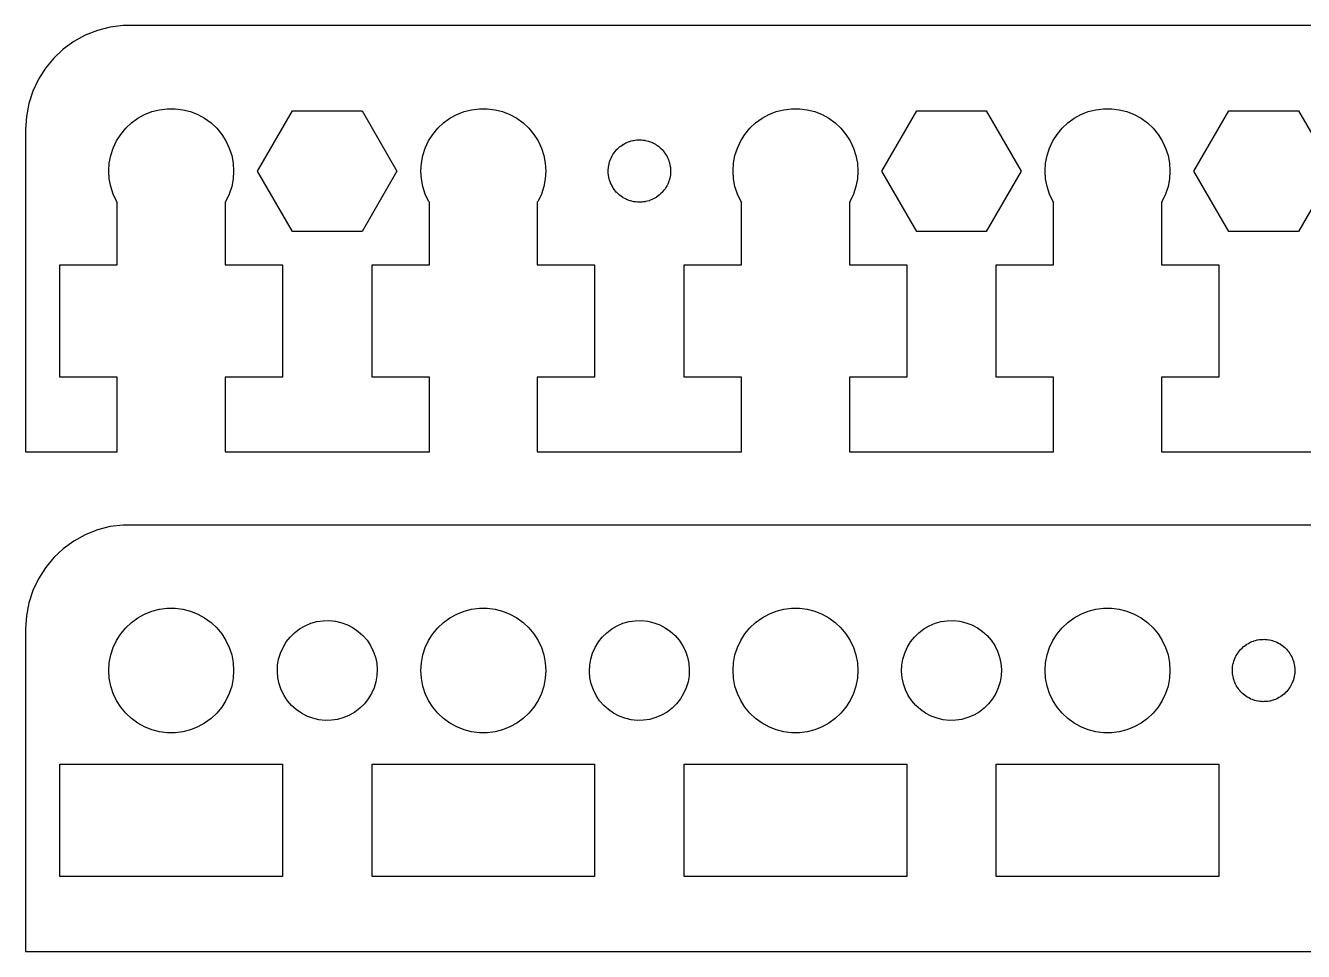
# Model space of a CAD drawing. Header units: metres. Extents: x -67 to 67, y 0 to 92.
# Drawn here: x -67 to -5.6, y 0 to 44.5 of the extents above; entities that cross this region are included whole.
import ezdxf

# ---------------------------------------------------------------- set-up
doc = ezdxf.new("R2010")
doc.units = ezdxf.units.M

msp = doc.modelspace()

# ---------------------------------------------------------------- linework, layer by layer
for p, q in [((-63.5451, 44.2553), (-64.1289, 44.0241)), ((-62.9369, 44.4114), (-63.5451, 44.2553)), ((-62.3139, 44.4901), (-62.9369, 44.4114)), ((62.3139, 44.4901), (-62.3139, 44.4901)), ((-64.6791, 43.7216), (-65.1871, 43.3526)), ((-64.1289, 44.0241), (-64.6791, 43.7216)), ((-65.1871, 43.3526), (-65.6448, 42.9227)), ((-66.0451, 42.4389), (-66.3815, 41.9088)), ((-65.6448, 42.9227), (-66.0451, 42.4389)), ((-66.3815, 41.9088), (-66.6489, 41.3406)), ((-66.6489, 41.3406), (-66.8429, 40.7434)), ((-66.8429, 40.7434), (-66.9606, 40.1267)), ((-66.9606, 40.1267), (-67, 39.5)), ((-61.9123, 39.8115), (-61.6075, 40.033)), ((-61.6075, 40.033), (-61.2773, 40.2145)), ((-61.2773, 40.2145), (-60.927, 40.3532)), ((-60.927, 40.3532), (-60.5621, 40.4469)), ((-60.5621, 40.4469), (-60.1884, 40.4941)), ((-60.1884, 40.4941), (-59.8116, 40.4941)), ((-59.8116, 40.4941), (-59.4379, 40.4469)), ((-59.4379, 40.4469), (-59.0729, 40.3532)), ((-59.0729, 40.3532), (-58.7227, 40.2145)), ((-58.7227, 40.2145), (-58.3925, 40.033)), ((-58.3925, 40.033), (-58.0877, 39.8115)), ((-55.8466, 37.5), (-54.1733, 40.3982)), ((-54.1733, 40.3982), (-50.8267, 40.3982)), ((-50.8267, 40.3982), (-49.1534, 37.5)), ((-46.9123, 39.8115), (-46.6075, 40.033)), ((-46.6075, 40.033), (-46.2773, 40.2145)), ((-46.2773, 40.2145), (-45.927, 40.3532)), ((-45.927, 40.3532), (-45.5621, 40.4469)), ((-45.5621, 40.4469), (-45.1884, 40.4941)), ((-45.1884, 40.4941), (-44.8116, 40.4941)), ((-44.8116, 40.4941), (-44.4379, 40.4469)), ((-44.4379, 40.4469), (-44.0729, 40.3532)), ((-44.0729, 40.3532), (-43.7227, 40.2145)), ((-43.7227, 40.2145), (-43.3925, 40.033)), ((-43.3925, 40.033), (-43.0877, 39.8115)), ((-31.9123, 39.8115), (-31.6075, 40.033)), ((-31.6075, 40.033), (-31.2773, 40.2145)), ((-31.2773, 40.2145), (-30.927, 40.3532)), ((-30.927, 40.3532), (-30.5621, 40.4469)), ((-30.5621, 40.4469), (-30.1884, 40.4941)), ((-30.1884, 40.4941), (-29.8116, 40.4941)), ((-29.8116, 40.4941), (-29.4379, 40.4469)), ((-29.4379, 40.4469), (-29.0729, 40.3532)), ((-29.0729, 40.3532), (-28.7227, 40.2145)), ((-28.7227, 40.2145), (-28.3925, 40.033)), ((-28.3925, 40.033), (-28.0877, 39.8115)), ((-25.8466, 37.5), (-24.1733, 40.3982)), ((-24.1733, 40.3982), (-20.8267, 40.3982)), ((-20.8267, 40.3982), (-19.1534, 37.5)), ((-16.9123, 39.8115), (-16.6075, 40.033)), ((-16.6075, 40.033), (-16.2773, 40.2145)), ((-16.2773, 40.2145), (-15.927, 40.3532)), ((-15.927, 40.3532), (-15.5621, 40.4469)), ((-15.5621, 40.4469), (-15.1884, 40.4941)), ((-15.1884, 40.4941), (-14.8116, 40.4941)), ((-14.8116, 40.4941), (-14.4379, 40.4469)), ((-14.4379, 40.4469), (-14.0729, 40.3532)), ((-14.0729, 40.3532), (-13.7227, 40.2145)), ((-13.7227, 40.2145), (-13.3925, 40.033)), ((-13.3925, 40.033), (-13.0877, 39.8115)), ((-10.8466, 37.5), (-9.17329, 40.3982)), ((-9.17329, 40.3982), (-5.82671, 40.3982)), ((-5.82671, 40.3982), (-4.15341, 37.5)), ((-67, 39.5), (-67, 24)), ((-62.427, 39.2634), (-62.1869, 39.5536)), ((-62.1869, 39.5536), (-61.9123, 39.8115)), ((-58.0877, 39.8115), (-57.8131, 39.5536)), ((-57.8131, 39.5536), (-57.5729, 39.2634)), ((-47.427, 39.2634), (-47.1869, 39.5536)), ((-47.1869, 39.5536), (-46.9123, 39.8115)), ((-43.0877, 39.8115), (-42.8131, 39.5536)), ((-42.8131, 39.5536), (-42.5729, 39.2634)), ((-32.427, 39.2634), (-32.1869, 39.5536)), ((-32.1869, 39.5536), (-31.9123, 39.8115)), ((-28.0877, 39.8115), (-27.8131, 39.5536)), ((-27.8131, 39.5536), (-27.5729, 39.2634)), ((-17.427, 39.2634), (-17.1869, 39.5536)), ((-17.1869, 39.5536), (-16.9123, 39.8115)), ((-13.0877, 39.8115), (-12.8131, 39.5536)), ((-12.8131, 39.5536), (-12.5729, 39.2634)), ((-62.7893, 38.6044), (-62.6289, 38.9453)), ((-62.6289, 38.9453), (-62.427, 39.2634)), ((-57.5729, 39.2634), (-57.3711, 38.9453)), ((-57.3711, 38.9453), (-57.2107, 38.6044)), ((-47.7893, 38.6044), (-47.6289, 38.9453)), ((-47.6289, 38.9453), (-47.427, 39.2634)), ((-42.5729, 39.2634), (-42.3711, 38.9453)), ((-42.3711, 38.9453), (-42.2107, 38.6044)), ((-38.4561, 38.6558), (-38.3926, 38.7019)), ((-38.3926, 38.7019), (-38.3301, 38.7494)), ((-38.3301, 38.7494), (-38.3165, 38.7572)), ((-38.3165, 38.7572), (-38.3037, 38.7665)), ((-38.3037, 38.7665), (-38.2349, 38.8043)), ((-38.2349, 38.8043), (-38.1669, 38.8436)), ((-38.1669, 38.8436), (-38.1525, 38.8497)), ((-38.1525, 38.8497), (-38.1387, 38.8572)), ((-38.1387, 38.8572), (-38.0657, 38.8861)), ((-38.0657, 38.8861), (-37.9933, 38.9165)), ((-37.9933, 38.9165), (-37.9781, 38.9208)), ((-37.9781, 38.9208), (-37.9635, 38.9266)), ((-37.9635, 38.9266), (-37.8875, 38.9461)), ((-37.8875, 38.9461), (-37.8119, 38.9672)), ((-37.8119, 38.9672), (-37.7963, 38.9695)), ((-37.7963, 38.9695), (-37.7811, 38.9734)), ((-37.7811, 38.9734), (-37.7032, 38.9833)), ((-37.7032, 38.9833), (-37.6255, 38.9947)), ((-37.6255, 38.9947), (-37.6098, 38.9951)), ((-37.6098, 38.9951), (-37.5942, 38.997)), ((-37.5942, 38.997), (-37.5157, 38.997)), ((-37.5157, 38.997), (-37.4372, 38.9987)), ((-37.4372, 38.9987), (-37.4215, 38.997)), ((-37.4215, 38.997), (-37.4058, 38.997)), ((-37.4058, 38.997), (-37.3279, 38.9872)), ((-37.3279, 38.9872), (-37.2498, 38.979)), ((-37.2498, 38.979), (-37.2345, 38.9754)), ((-37.2345, 38.9754), (-37.2189, 38.9734)), ((-37.2189, 38.9734), (-37.1429, 38.9539)), ((-37.1429, 38.9539), (-37.0665, 38.936)), ((-37.0665, 38.936), (-37.0517, 38.9305)), ((-37.0517, 38.9305), (-37.0365, 38.9266)), ((-37.0365, 38.9266), (-36.9635, 38.8977)), ((-36.9635, 38.8977), (-36.8899, 38.8703)), ((-36.8899, 38.8703), (-36.8759, 38.863)), ((-36.8759, 38.863), (-36.8613, 38.8572)), ((-36.8613, 38.8572), (-36.7925, 38.8194)), ((-36.7925, 38.8194), (-36.7229, 38.783)), ((-36.7229, 38.783), (-36.71, 38.7741)), ((-36.71, 38.7741), (-36.6963, 38.7665)), ((-36.6963, 38.7665), (-36.6328, 38.7204)), ((-36.6328, 38.7204), (-36.5683, 38.6755)), ((-32.7893, 38.6044), (-32.6289, 38.9453)), ((-32.6289, 38.9453), (-32.427, 39.2634)), ((-27.5729, 39.2634), (-27.3711, 38.9453)), ((-27.3711, 38.9453), (-27.2107, 38.6044)), ((-17.7893, 38.6044), (-17.6289, 38.9453)), ((-17.6289, 38.9453), (-17.427, 39.2634)), ((-12.5729, 39.2634), (-12.3711, 38.9453)), ((-12.3711, 38.9453), (-12.2107, 38.6044)), ((-62.9763, 37.876), (-62.9057, 38.2461)), ((-62.9057, 38.2461), (-62.7893, 38.6044)), ((-57.2107, 38.6044), (-57.0942, 38.2461)), ((-57.0942, 38.2461), (-57.0237, 37.876)), ((-47.9763, 37.876), (-47.9057, 38.2461)), ((-47.9057, 38.2461), (-47.7893, 38.6044)), ((-42.2107, 38.6044), (-42.0942, 38.2461)), ((-42.0942, 38.2461), (-42.0237, 37.876)), ((-38.8947, 38.0522), (-38.8612, 38.1232)), ((-38.8612, 38.1232), (-38.8293, 38.1949)), ((-38.8293, 38.1949), (-38.8212, 38.2084)), ((-38.8212, 38.2084), (-38.8145, 38.2226)), ((-38.8145, 38.2226), (-38.7724, 38.2889)), ((-38.7724, 38.2889), (-38.7317, 38.3561)), ((-38.7317, 38.3561), (-38.722, 38.3684)), ((-38.722, 38.3684), (-38.7135, 38.3817)), ((-38.7135, 38.3817), (-38.6635, 38.4422)), ((-38.6635, 38.4422), (-38.6147, 38.5037)), ((-38.6147, 38.5037), (-38.6035, 38.5147)), ((-38.6035, 38.5147), (-38.5934, 38.5268)), ((-38.5934, 38.5268), (-38.5362, 38.5806)), ((-38.5362, 38.5806), (-38.4801, 38.6355)), ((-38.4801, 38.6355), (-38.4676, 38.645)), ((-38.4676, 38.645), (-38.4561, 38.6558)), ((-36.5683, 38.6755), (-36.5566, 38.665)), ((-36.5566, 38.665), (-36.5439, 38.6558)), ((-36.5439, 38.6558), (-36.4866, 38.602)), ((-36.4866, 38.602), (-36.4283, 38.5495)), ((-36.4283, 38.5495), (-36.418, 38.5376)), ((-36.418, 38.5376), (-36.4065, 38.5268)), ((-36.4065, 38.5268), (-36.3565, 38.4663)), ((-36.3565, 38.4663), (-36.3052, 38.4069)), ((-36.3052, 38.4069), (-36.2965, 38.3938)), ((-36.2965, 38.3938), (-36.2865, 38.3817)), ((-36.2865, 38.3817), (-36.2444, 38.3154)), ((-36.2444, 38.3154), (-36.201, 38.25)), ((-36.201, 38.25), (-36.194, 38.2359)), ((-36.194, 38.2359), (-36.1855, 38.2226)), ((-36.1855, 38.2226), (-36.1521, 38.1516)), ((-36.1521, 38.1516), (-36.1172, 38.0813)), ((-36.1172, 38.0813), (-36.112, 38.0664)), ((-32.9763, 37.876), (-32.9057, 38.2461)), ((-32.9057, 38.2461), (-32.7893, 38.6044)), ((-27.2107, 38.6044), (-27.0942, 38.2461)), ((-27.0942, 38.2461), (-27.0237, 37.876)), ((-17.9763, 37.876), (-17.9057, 38.2461)), ((-17.9057, 38.2461), (-17.7893, 38.6044)), ((-12.2107, 38.6044), (-12.0942, 38.2461)), ((-12.0942, 38.2461), (-12.0237, 37.876)), ((-63, 37.5), (-62.9763, 37.876)), ((-62.9763, 37.124), (-63, 37.5)), ((-57.0237, 37.876), (-57, 37.5)), ((-57, 37.5), (-57.0237, 37.124)), ((-54.1733, 34.6018), (-55.8466, 37.5)), ((-49.1534, 37.5), (-50.8267, 34.6018)), ((-48, 37.5), (-47.9763, 37.876)), ((-47.9763, 37.124), (-48, 37.5)), ((-42.0237, 37.876), (-42, 37.5)), ((-42, 37.5), (-42.0237, 37.124)), ((-39, 37.5), (-38.9951, 37.5784)), ((-38.999, 37.4843), (-39, 37.5)), ((-38.9997, 37.4686), (-38.999, 37.4843)), ((-38.9931, 37.3904), (-38.9997, 37.4686)), ((-38.9951, 37.5784), (-38.9918, 37.6568)), ((-38.9918, 37.6568), (-38.9892, 37.6723)), ((-38.9892, 37.6723), (-38.9882, 37.688)), ((-38.9882, 37.688), (-38.9734, 37.7651)), ((-38.9734, 37.7651), (-38.9604, 37.8425)), ((-38.9604, 37.8425), (-38.9558, 37.8576)), ((-38.9558, 37.8576), (-38.9529, 37.873)), ((-38.9529, 37.873), (-38.9286, 37.9477)), ((-38.9286, 37.9477), (-38.9059, 38.0229)), ((-38.9059, 38.0229), (-38.8995, 38.0372)), ((-38.8995, 38.0372), (-38.8947, 38.0522)), ((-36.112, 38.0664), (-36.1053, 38.0522)), ((-36.1053, 38.0522), (-36.0811, 37.9775)), ((-36.0811, 37.9775), (-36.0553, 37.9034)), ((-36.0553, 37.9034), (-36.052, 37.888)), ((-36.052, 37.888), (-36.0471, 37.873)), ((-36.0471, 37.873), (-36.0324, 37.7959)), ((-36.0324, 37.7959), (-36.0161, 37.7191)), ((-36.0161, 37.7191), (-36.0148, 37.7034)), ((-36.0148, 37.7034), (-36.0118, 37.688)), ((-36.0118, 37.688), (-36.0069, 37.6096)), ((-36.0069, 37.6096), (-36.0003, 37.5314)), ((-36, 37.5), (-36.0049, 37.4217)), ((-36.0003, 37.5314), (-36.001, 37.5157)), ((-36.001, 37.5157), (-36, 37.5)), ((-33, 37.5), (-32.9763, 37.876)), ((-32.9763, 37.124), (-33, 37.5)), ((-27.0237, 37.876), (-27, 37.5)), ((-27, 37.5), (-27.0237, 37.124)), ((-24.1733, 34.6018), (-25.8466, 37.5)), ((-19.1534, 37.5), (-20.8267, 34.6018)), ((-18, 37.5), (-17.9763, 37.876)), ((-17.9763, 37.124), (-18, 37.5)), ((-12.0237, 37.876), (-12, 37.5)), ((-12, 37.5), (-12.0237, 37.124)), ((-9.17329, 34.6018), (-10.8466, 37.5)), ((-4.15341, 37.5), (-5.82671, 34.6018)), ((-62.9057, 36.7539), (-62.9763, 37.124)), ((-57.0237, 37.124), (-57.0942, 36.7539)), ((-47.9057, 36.7539), (-47.9763, 37.124)), ((-42.0237, 37.124), (-42.0942, 36.7539)), ((-38.9882, 37.312), (-38.9931, 37.3904)), ((-38.9852, 37.2965), (-38.9882, 37.312)), ((-38.9839, 37.2809), (-38.9852, 37.2965)), ((-38.9676, 37.2041), (-38.9839, 37.2809)), ((-38.9529, 37.127), (-38.9676, 37.2041)), ((-38.948, 37.112), (-38.9529, 37.127)), ((-38.9447, 37.0966), (-38.948, 37.112)), ((-38.9189, 37.0225), (-38.9447, 37.0966)), ((-38.8947, 36.9478), (-38.9189, 37.0225)), ((-38.888, 36.9336), (-38.8947, 36.9478)), ((-38.8828, 36.9187), (-38.888, 36.9336)), ((-38.8479, 36.8484), (-38.8828, 36.9187)), ((-38.8145, 36.7774), (-38.8479, 36.8484)), ((-36.1387, 36.8768), (-36.1707, 36.8051)), ((-36.1053, 36.9478), (-36.1387, 36.8768)), ((-36.1005, 36.9628), (-36.1053, 36.9478)), ((-36.0941, 36.9771), (-36.1005, 36.9628)), ((-36.0714, 37.0523), (-36.0941, 36.9771)), ((-36.0471, 37.127), (-36.0714, 37.0523)), ((-36.0442, 37.1424), (-36.0471, 37.127)), ((-36.0396, 37.1575), (-36.0442, 37.1424)), ((-36.0265, 37.2349), (-36.0396, 37.1575)), ((-36.0118, 37.312), (-36.0265, 37.2349)), ((-36.0108, 37.3277), (-36.0118, 37.312)), ((-36.0082, 37.3432), (-36.0108, 37.3277)), ((-36.0049, 37.4217), (-36.0082, 37.3432)), ((-32.9057, 36.7539), (-32.9763, 37.124)), ((-27.0237, 37.124), (-27.0942, 36.7539)), ((-17.9057, 36.7539), (-17.9763, 37.124)), ((-12.0237, 37.124), (-12.0942, 36.7539)), ((-62.7893, 36.3956), (-62.9057, 36.7539)), ((-62.6289, 36.0547), (-62.7893, 36.3956)), ((-57.2107, 36.3956), (-57.3711, 36.0547)), ((-57.0942, 36.7539), (-57.2107, 36.3956)), ((-47.7893, 36.3956), (-47.9057, 36.7539)), ((-47.6289, 36.0547), (-47.7893, 36.3956)), ((-42.2107, 36.3956), (-42.3711, 36.0547)), ((-42.0942, 36.7539), (-42.2107, 36.3956)), ((-38.806, 36.7641), (-38.8145, 36.7774)), ((-38.799, 36.75), (-38.806, 36.7641)), ((-38.7556, 36.6846), (-38.799, 36.75)), ((-38.7135, 36.6183), (-38.7556, 36.6846)), ((-38.7035, 36.6062), (-38.7135, 36.6183)), ((-38.6948, 36.5931), (-38.7035, 36.6062)), ((-38.6435, 36.5336), (-38.6948, 36.5931)), ((-38.5934, 36.4732), (-38.6435, 36.5336)), ((-38.582, 36.4624), (-38.5934, 36.4732)), ((-38.5717, 36.4505), (-38.582, 36.4624)), ((-38.5134, 36.398), (-38.5717, 36.4505)), ((-38.4561, 36.3442), (-38.5134, 36.398)), ((-38.4434, 36.335), (-38.4561, 36.3442)), ((-38.4317, 36.3244), (-38.4434, 36.335)), ((-38.3672, 36.2796), (-38.4317, 36.3244)), ((-38.3037, 36.2335), (-38.3672, 36.2796)), ((-36.6835, 36.2428), (-36.6963, 36.2335)), ((-36.6699, 36.2506), (-36.6835, 36.2428)), ((-36.6074, 36.2981), (-36.6699, 36.2506)), ((-36.5439, 36.3442), (-36.6074, 36.2981)), ((-36.5324, 36.355), (-36.5439, 36.3442)), ((-36.5199, 36.3645), (-36.5324, 36.355)), ((-36.4638, 36.4194), (-36.5199, 36.3645)), ((-36.4065, 36.4732), (-36.4638, 36.4194)), ((-36.3965, 36.4853), (-36.4065, 36.4732)), ((-36.3853, 36.4963), (-36.3965, 36.4853)), ((-36.3365, 36.5578), (-36.3853, 36.4963)), ((-36.2865, 36.6183), (-36.3365, 36.5578)), ((-36.278, 36.6316), (-36.2865, 36.6183)), ((-36.2683, 36.6439), (-36.278, 36.6316)), ((-36.2276, 36.7111), (-36.2683, 36.6439)), ((-36.1855, 36.7774), (-36.2276, 36.7111)), ((-36.1788, 36.7916), (-36.1855, 36.7774)), ((-36.1707, 36.8051), (-36.1788, 36.7916)), ((-32.7893, 36.3956), (-32.9057, 36.7539)), ((-32.6289, 36.0547), (-32.7893, 36.3956)), ((-27.2107, 36.3956), (-27.3711, 36.0547)), ((-27.0942, 36.7539), (-27.2107, 36.3956)), ((-17.7893, 36.3956), (-17.9057, 36.7539)), ((-17.6289, 36.0547), (-17.7893, 36.3956)), ((-12.2107, 36.3956), (-12.3711, 36.0547)), ((-12.0942, 36.7539), (-12.2107, 36.3956)), ((-62.5942, 36), (-62.6289, 36.0547)), ((-62.5942, 33), (-62.5942, 36)), ((-57.3711, 36.0547), (-57.4058, 36)), ((-57.4058, 36), (-57.4058, 33)), ((-47.5942, 36), (-47.6289, 36.0547)), ((-47.5942, 33), (-47.5942, 36)), ((-42.3711, 36.0547), (-42.4058, 36)), ((-42.4058, 36), (-42.4058, 33)), ((-38.29, 36.2259), (-38.3037, 36.2335)), ((-38.277, 36.2169), (-38.29, 36.2259)), ((-38.2074, 36.1806), (-38.277, 36.2169)), ((-38.1387, 36.1427), (-38.2074, 36.1806)), ((-38.124, 36.137), (-38.1387, 36.1427)), ((-38.1101, 36.1297), (-38.124, 36.137)), ((-38.0365, 36.1023), (-38.1101, 36.1297)), ((-37.9635, 36.0734), (-38.0365, 36.1023)), ((-37.9483, 36.0695), (-37.9635, 36.0734)), ((-37.9335, 36.064), (-37.9483, 36.0695)), ((-37.8571, 36.0461), (-37.9335, 36.064)), ((-37.7811, 36.0266), (-37.8571, 36.0461)), ((-37.7655, 36.0246), (-37.7811, 36.0266)), ((-37.7502, 36.021), (-37.7655, 36.0246)), ((-37.6721, 36.0128), (-37.7502, 36.021)), ((-37.5942, 36.0029), (-37.6721, 36.0128)), ((-37.5784, 36.0029), (-37.5942, 36.0029)), ((-37.5628, 36.0013), (-37.5784, 36.0029)), ((-37.4843, 36.0029), (-37.5628, 36.0013)), ((-37.4058, 36.0029), (-37.4843, 36.0029)), ((-37.3902, 36.0049), (-37.4058, 36.0029)), ((-37.3745, 36.0052), (-37.3902, 36.0049)), ((-37.2968, 36.0167), (-37.3745, 36.0052)), ((-37.2189, 36.0266), (-37.2968, 36.0167)), ((-37.2037, 36.0305), (-37.2189, 36.0266)), ((-37.1881, 36.0328), (-37.2037, 36.0305)), ((-37.1125, 36.0539), (-37.1881, 36.0328)), ((-37.0365, 36.0734), (-37.1125, 36.0539)), ((-37.0219, 36.0792), (-37.0365, 36.0734)), ((-37.0067, 36.0834), (-37.0219, 36.0792)), ((-36.9343, 36.1139), (-37.0067, 36.0834)), ((-36.8613, 36.1427), (-36.9343, 36.1139)), ((-36.8475, 36.1503), (-36.8613, 36.1427)), ((-36.833, 36.1564), (-36.8475, 36.1503)), ((-36.765, 36.1957), (-36.833, 36.1564)), ((-36.6963, 36.2335), (-36.765, 36.1957)), ((-32.5942, 36), (-32.6289, 36.0547)), ((-32.5942, 33), (-32.5942, 36)), ((-27.3711, 36.0547), (-27.4058, 36)), ((-27.4058, 36), (-27.4058, 33)), ((-17.5942, 36), (-17.6289, 36.0547)), ((-17.5942, 33), (-17.5942, 36)), ((-12.3711, 36.0547), (-12.4058, 36)), ((-12.4058, 36), (-12.4058, 33)), ((-50.8267, 34.6018), (-54.1733, 34.6018)), ((-20.8267, 34.6018), (-24.1733, 34.6018)), ((-5.82671, 34.6018), (-9.17329, 34.6018)), ((-65.3466, 27.6), (-65.3466, 33)), ((-65.3466, 33), (-62.5942, 33)), ((-57.4058, 33), (-54.6534, 33)), ((-54.6534, 33), (-54.6534, 27.6)), ((-50.3466, 27.6), (-50.3466, 33)), ((-50.3466, 33), (-47.5942, 33)), ((-42.4058, 33), (-39.6534, 33)), ((-39.6534, 33), (-39.6534, 27.6)), ((-35.3466, 27.6), (-35.3466, 33)), ((-35.3466, 33), (-32.5942, 33)), ((-27.4058, 33), (-24.6534, 33)), ((-24.6534, 33), (-24.6534, 27.6)), ((-20.3466, 27.6), (-20.3466, 33)), ((-20.3466, 33), (-17.5942, 33)), ((-12.4058, 33), (-9.65337, 33)), ((-9.65337, 33), (-9.65337, 27.6)), ((-62.5942, 27.6), (-65.3466, 27.6)), ((-62.5942, 24), (-62.5942, 27.6)), ((-54.6534, 27.6), (-57.4058, 27.6)), ((-57.4058, 27.6), (-57.4058, 24)), ((-47.5942, 27.6), (-50.3466, 27.6)), ((-47.5942, 24), (-47.5942, 27.6)), ((-39.6534, 27.6), (-42.4058, 27.6)), ((-42.4058, 27.6), (-42.4058, 24)), ((-32.5942, 27.6), (-35.3466, 27.6)), ((-32.5942, 24), (-32.5942, 27.6)), ((-24.6534, 27.6), (-27.4058, 27.6)), ((-27.4058, 27.6), (-27.4058, 24)), ((-17.5942, 27.6), (-20.3466, 27.6)), ((-17.5942, 24), (-17.5942, 27.6)), ((-9.65337, 27.6), (-12.4058, 27.6)), ((-12.4058, 27.6), (-12.4058, 24)), ((-67, 24), (-62.5942, 24)), ((-57.4058, 24), (-47.5942, 24)), ((-42.4058, 24), (-32.5942, 24)), ((-27.4058, 24), (-17.5942, 24)), ((-12.4058, 24), (-2.59418, 24)), ((-62.9369, 20.4114), (-63.5451, 20.2553)), ((-62.3139, 20.4901), (-62.9369, 20.4114)), ((62.3139, 20.4901), (-62.3139, 20.4901)), ((-64.6791, 19.7216), (-65.1871, 19.3526)), ((-64.1289, 20.0241), (-64.6791, 19.7216)), ((-63.5451, 20.2553), (-64.1289, 20.0241)), ((-65.1871, 19.3526), (-65.6448, 18.9227)), ((-66.0451, 18.4389), (-66.3815, 17.9088)), ((-65.6448, 18.9227), (-66.0451, 18.4389)), ((-66.3815, 17.9088), (-66.6489, 17.3406)), ((-66.6489, 17.3406), (-66.8429, 16.7434)), ((-66.8429, 16.7434), (-66.9606, 16.1267)), ((-66.9606, 16.1267), (-67, 15.5)), ((-61.9123, 15.8115), (-61.6075, 16.033)), ((-61.6075, 16.033), (-61.2773, 16.2145)), ((-61.2773, 16.2145), (-60.927, 16.3532)), ((-60.927, 16.3532), (-60.5621, 16.4469)), ((-60.5621, 16.4469), (-60.1884, 16.4941)), ((-60.1884, 16.4941), (-59.8116, 16.4941)), ((-59.8116, 16.4941), (-59.4379, 16.4469)), ((-59.4379, 16.4469), (-59.0729, 16.3532)), ((-59.0729, 16.3532), (-58.7227, 16.2145)), ((-58.7227, 16.2145), (-58.3925, 16.033)), ((-58.3925, 16.033), (-58.0877, 15.8115)), ((-46.9123, 15.8115), (-46.6075, 16.033)), ((-46.6075, 16.033), (-46.2773, 16.2145)), ((-46.2773, 16.2145), (-45.927, 16.3532)), ((-45.927, 16.3532), (-45.5621, 16.4469)), ((-45.5621, 16.4469), (-45.1884, 16.4941)), ((-45.1884, 16.4941), (-44.8116, 16.4941)), ((-44.8116, 16.4941), (-44.4379, 16.4469)), ((-44.4379, 16.4469), (-44.0729, 16.3532)), ((-44.0729, 16.3532), (-43.7227, 16.2145)), ((-43.7227, 16.2145), (-43.3925, 16.033)), ((-43.3925, 16.033), (-43.0877, 15.8115)), ((-31.9123, 15.8115), (-31.6075, 16.033)), ((-31.6075, 16.033), (-31.2773, 16.2145)), ((-31.2773, 16.2145), (-30.927, 16.3532)), ((-30.927, 16.3532), (-30.5621, 16.4469)), ((-30.5621, 16.4469), (-30.1884, 16.4941)), ((-30.1884, 16.4941), (-29.8116, 16.4941)), ((-29.8116, 16.4941), (-29.4379, 16.4469)), ((-29.4379, 16.4469), (-29.0729, 16.3532)), ((-29.0729, 16.3532), (-28.7227, 16.2145)), ((-28.7227, 16.2145), (-28.3925, 16.033)), ((-28.3925, 16.033), (-28.0877, 15.8115)), ((-16.9123, 15.8115), (-16.6075, 16.033)), ((-16.6075, 16.033), (-16.2773, 16.2145)), ((-16.2773, 16.2145), (-15.927, 16.3532)), ((-15.927, 16.3532), (-15.5621, 16.4469)), ((-15.5621, 16.4469), (-15.1884, 16.4941)), ((-15.1884, 16.4941), (-14.8116, 16.4941)), ((-14.8116, 16.4941), (-14.4379, 16.4469)), ((-14.4379, 16.4469), (-14.0729, 16.3532)), ((-14.0729, 16.3532), (-13.7227, 16.2145)), ((-13.7227, 16.2145), (-13.3925, 16.033)), ((-13.3925, 16.033), (-13.0877, 15.8115)), ((-67, 15.5), (-67, 0)), ((-62.427, 15.2634), (-62.1869, 15.5536)), ((-62.1869, 15.5536), (-61.9123, 15.8115)), ((-58.0877, 15.8115), (-57.8131, 15.5536)), ((-57.8131, 15.5536), (-57.5729, 15.2634)), ((-54.0682, 15.3168), (-53.8281, 15.499)), ((-53.8281, 15.499), (-53.5671, 15.6497)), ((-53.5671, 15.6497), (-53.2893, 15.7665)), ((-53.2893, 15.7665), (-52.999, 15.8475)), ((-52.999, 15.8475), (-52.7008, 15.8916)), ((-52.7008, 15.8916), (-52.3995, 15.8979)), ((-52.3995, 15.8979), (-52.0997, 15.8664)), ((-52.0997, 15.8664), (-51.8063, 15.7976)), ((-51.8063, 15.7976), (-51.5238, 15.6925)), ((-51.5238, 15.6925), (-51.2567, 15.5529)), ((-51.2567, 15.5529), (-51.0092, 15.3809)), ((-51.0092, 15.3809), (-50.7853, 15.1792)), ((-47.427, 15.2634), (-47.1869, 15.5536)), ((-47.1869, 15.5536), (-46.9123, 15.8115)), ((-43.0877, 15.8115), (-42.8131, 15.5536)), ((-42.8131, 15.5536), (-42.5729, 15.2634)), ((-39.0682, 15.3168), (-38.8281, 15.499)), ((-38.8281, 15.499), (-38.5671, 15.6497)), ((-38.5671, 15.6497), (-38.2893, 15.7665)), ((-38.2893, 15.7665), (-37.999, 15.8475)), ((-37.999, 15.8475), (-37.7008, 15.8916)), ((-37.7008, 15.8916), (-37.3995, 15.8979)), ((-37.3995, 15.8979), (-37.0997, 15.8664)), ((-37.0997, 15.8664), (-36.8063, 15.7976)), ((-36.8063, 15.7976), (-36.5238, 15.6925)), ((-36.5238, 15.6925), (-36.2567, 15.5529)), ((-36.2567, 15.5529), (-36.0092, 15.3809)), ((-36.0092, 15.3809), (-35.7853, 15.1792)), ((-32.427, 15.2634), (-32.1869, 15.5536)), ((-32.1869, 15.5536), (-31.9123, 15.8115)), ((-28.0877, 15.8115), (-27.8131, 15.5536)), ((-27.8131, 15.5536), (-27.5729, 15.2634)), ((-24.0682, 15.3168), (-23.8281, 15.499)), ((-23.8281, 15.499), (-23.5671, 15.6497)), ((-23.5671, 15.6497), (-23.2893, 15.7665)), ((-23.2893, 15.7665), (-22.999, 15.8475)), ((-22.999, 15.8475), (-22.7008, 15.8916)), ((-22.7008, 15.8916), (-22.3995, 15.8979)), ((-22.3995, 15.8979), (-22.0997, 15.8664)), ((-22.0997, 15.8664), (-21.8063, 15.7976)), ((-21.8063, 15.7976), (-21.5238, 15.6925)), ((-21.5238, 15.6925), (-21.2567, 15.5529)), ((-21.2567, 15.5529), (-21.0092, 15.3809)), ((-21.0092, 15.3809), (-20.7853, 15.1792)), ((-17.427, 15.2634), (-17.1869, 15.5536)), ((-17.1869, 15.5536), (-16.9123, 15.8115)), ((-13.0877, 15.8115), (-12.8131, 15.5536)), ((-12.8131, 15.5536), (-12.5729, 15.2634)), ((-62.7893, 14.6044), (-62.6289, 14.9453)), ((-62.6289, 14.9453), (-62.427, 15.2634)), ((-57.5729, 15.2634), (-57.3711, 14.9453)), ((-57.3711, 14.9453), (-57.2107, 14.6044)), ((-54.6269, 14.6119), (-54.4707, 14.8697)), ((-54.4707, 14.8697), (-54.2835, 15.1059)), ((-54.2835, 15.1059), (-54.0682, 15.3168)), ((-50.7853, 15.1792), (-50.5883, 14.951)), ((-50.5883, 14.951), (-50.4215, 14.7)), ((-47.7893, 14.6044), (-47.6289, 14.9453)), ((-47.6289, 14.9453), (-47.427, 15.2634)), ((-42.5729, 15.2634), (-42.3711, 14.9453)), ((-42.3711, 14.9453), (-42.2107, 14.6044)), ((-39.6269, 14.6119), (-39.4707, 14.8697)), ((-39.4707, 14.8697), (-39.2835, 15.1059)), ((-39.2835, 15.1059), (-39.0682, 15.3168)), ((-35.7853, 15.1792), (-35.5883, 14.951)), ((-35.5883, 14.951), (-35.4215, 14.7)), ((-32.7893, 14.6044), (-32.6289, 14.9453)), ((-32.6289, 14.9453), (-32.427, 15.2634)), ((-27.5729, 15.2634), (-27.3711, 14.9453)), ((-27.3711, 14.9453), (-27.2107, 14.6044)), ((-24.6269, 14.6119), (-24.4707, 14.8697)), ((-24.4707, 14.8697), (-24.2835, 15.1059)), ((-24.2835, 15.1059), (-24.0682, 15.3168)), ((-20.7853, 15.1792), (-20.5883, 14.951)), ((-20.5883, 14.951), (-20.4215, 14.7)), ((-17.7893, 14.6044), (-17.6289, 14.9453)), ((-17.6289, 14.9453), (-17.427, 15.2634)), ((-12.5729, 15.2634), (-12.3711, 14.9453)), ((-12.3711, 14.9453), (-12.2107, 14.6044)), ((-8.39261, 14.7019), (-8.33008, 14.7494)), ((-8.33008, 14.7494), (-8.31645, 14.7572)), ((-8.31645, 14.7572), (-8.30373, 14.7665)), ((-8.30373, 14.7665), (-8.23494, 14.8043)), ((-8.23494, 14.8043), (-8.16695, 14.8436)), ((-8.16695, 14.8436), (-8.15244, 14.8497)), ((-8.15244, 14.8497), (-8.13866, 14.8572)), ((-8.13866, 14.8572), (-8.06567, 14.8861)), ((-8.06567, 14.8861), (-7.99329, 14.9165)), ((-7.99329, 14.9165), (-7.97813, 14.9208)), ((-7.97813, 14.9208), (-7.96352, 14.9266)), ((-7.96352, 14.9266), (-7.88748, 14.9461)), ((-7.88748, 14.9461), (-7.81186, 14.9672)), ((-7.81186, 14.9672), (-7.7963, 14.9695)), ((-7.7963, 14.9695), (-7.78107, 14.9734)), ((-7.78107, 14.9734), (-7.70317, 14.9833)), ((-7.70317, 14.9833), (-7.6255, 14.9947)), ((-7.6255, 14.9947), (-7.60979, 14.9951)), ((-7.60979, 14.9951), (-7.59418, 14.997)), ((-7.59418, 14.997), (-7.51566, 14.997)), ((-7.51566, 14.997), (-7.43718, 14.9987)), ((-7.43718, 14.9987), (-7.42154, 14.997)), ((-7.42154, 14.997), (-7.40581, 14.997)), ((-7.40581, 14.997), (-7.32791, 14.9872)), ((-7.32791, 14.9872), (-7.24983, 14.979)), ((-7.24983, 14.979), (-7.23453, 14.9754)), ((-7.23453, 14.9754), (-7.21892, 14.9734)), ((-7.21892, 14.9734), (-7.14287, 14.9539)), ((-7.14287, 14.9539), (-7.06645, 14.936)), ((-7.06645, 14.936), (-7.0517, 14.9305)), ((-7.0517, 14.9305), (-7.03647, 14.9266)), ((-7.03647, 14.9266), (-6.96349, 14.8977)), ((-6.96349, 14.8977), (-6.88989, 14.8703)), ((-6.88989, 14.8703), (-6.87595, 14.863)), ((-6.87595, 14.863), (-6.86133, 14.8572)), ((-6.86133, 14.8572), (-6.79254, 14.8194)), ((-6.79254, 14.8194), (-6.72295, 14.783)), ((-6.72295, 14.783), (-6.71004, 14.7741)), ((-6.71004, 14.7741), (-6.69626, 14.7665)), ((-6.69626, 14.7665), (-6.63275, 14.7204)), ((-62.9763, 13.876), (-62.9057, 14.2461)), ((-62.9057, 14.2461), (-62.7893, 14.6044)), ((-57.2107, 14.6044), (-57.0942, 14.2461)), ((-57.0942, 14.2461), (-57.0237, 13.876)), ((-54.8366, 14.048), (-54.7495, 14.3366)), ((-54.7495, 14.3366), (-54.6269, 14.6119)), ((-50.4215, 14.7), (-50.2875, 14.43)), ((-50.2875, 14.43), (-50.1884, 14.1454)), ((-50.1884, 14.1454), (-50.1257, 13.8506)), ((-47.9763, 13.876), (-47.9057, 14.2461)), ((-47.9057, 14.2461), (-47.7893, 14.6044)), ((-42.2107, 14.6044), (-42.0942, 14.2461)), ((-42.0942, 14.2461), (-42.0237, 13.876)), ((-39.8366, 14.048), (-39.7495, 14.3366)), ((-39.7495, 14.3366), (-39.6269, 14.6119)), ((-35.4215, 14.7), (-35.2875, 14.43)), ((-35.2875, 14.43), (-35.1884, 14.1454)), ((-35.1884, 14.1454), (-35.1257, 13.8506)), ((-32.9763, 13.876), (-32.9057, 14.2461)), ((-32.9057, 14.2461), (-32.7893, 14.6044)), ((-27.2107, 14.6044), (-27.0942, 14.2461)), ((-27.0942, 14.2461), (-27.0237, 13.876)), ((-24.8366, 14.048), (-24.7495, 14.3366)), ((-24.7495, 14.3366), (-24.6269, 14.6119)), ((-20.4215, 14.7), (-20.2875, 14.43)), ((-20.2875, 14.43), (-20.1884, 14.1454)), ((-20.1884, 14.1454), (-20.1257, 13.8506)), ((-17.9763, 13.876), (-17.9057, 14.2461)), ((-17.9057, 14.2461), (-17.7893, 14.6044)), ((-12.2107, 14.6044), (-12.0942, 14.2461)), ((-12.0942, 14.2461), (-12.0237, 13.876)), ((-8.86124, 14.1232), (-8.8293, 14.1949)), ((-8.8293, 14.1949), (-8.82115, 14.2084)), ((-8.82115, 14.2084), (-8.81445, 14.2226)), ((-8.81445, 14.2226), (-8.77238, 14.2889)), ((-8.77238, 14.2889), (-8.73172, 14.3561)), ((-8.73172, 14.3561), (-8.72194, 14.3684)), ((-8.72194, 14.3684), (-8.71352, 14.3817)), ((-8.71352, 14.3817), (-8.66347, 14.4422)), ((-8.66347, 14.4422), (-8.61472, 14.5037)), ((-8.61472, 14.5037), (-8.60347, 14.5147)), ((-8.60347, 14.5147), (-8.59344, 14.5268)), ((-8.59344, 14.5268), (-8.53621, 14.5806)), ((-8.53621, 14.5806), (-8.48012, 14.6355)), ((-8.48012, 14.6355), (-8.46759, 14.645)), ((-8.46759, 14.645), (-8.45613, 14.6558)), ((-8.45613, 14.6558), (-8.39261, 14.7019)), ((-6.63275, 14.7204), (-6.56827, 14.6755)), ((-6.56827, 14.6755), (-6.55658, 14.665)), ((-6.55658, 14.665), (-6.54385, 14.6558)), ((-6.54385, 14.6558), (-6.48663, 14.602)), ((-6.48663, 14.602), (-6.42828, 14.5495)), ((-6.42828, 14.5495), (-6.418, 14.5376)), ((-6.418, 14.5376), (-6.40654, 14.5268)), ((-6.40654, 14.5268), (-6.35651, 14.4663)), ((-6.35651, 14.4663), (-6.30519, 14.4069)), ((-6.30519, 14.4069), (-6.29649, 14.3938)), ((-6.29649, 14.3938), (-6.28647, 14.3817)), ((-6.28647, 14.3817), (-6.2444, 14.3154)), ((-6.2444, 14.3154), (-6.20096, 14.25)), ((-6.20096, 14.25), (-6.19395, 14.2359)), ((-6.19395, 14.2359), (-6.18553, 14.2226)), ((-6.18553, 14.2226), (-6.15211, 14.1516)), ((-6.15211, 14.1516), (-6.1172, 14.0813)), ((-63, 13.5), (-62.9763, 13.876)), ((-57.0237, 13.876), (-57, 13.5)), ((-54.8995, 13.4497), (-54.8868, 13.7509)), ((-54.8868, 13.7509), (-54.8366, 14.048)), ((-50.1257, 13.8506), (-50.1005, 13.5502)), ((-50.1005, 13.5502), (-50.1131, 13.2491)), ((-48, 13.5), (-47.9763, 13.876)), ((-42.0237, 13.876), (-42, 13.5)), ((-39.8995, 13.4497), (-39.8868, 13.7509)), ((-39.8868, 13.7509), (-39.8366, 14.048)), ((-35.1257, 13.8506), (-35.1005, 13.5502)), ((-35.1005, 13.5502), (-35.1131, 13.2491)), ((-33, 13.5), (-32.9763, 13.876)), ((-27.0237, 13.876), (-27, 13.5)), ((-24.8995, 13.4497), (-24.8868, 13.7509)), ((-24.8868, 13.7509), (-24.8366, 14.048)), ((-20.1257, 13.8506), (-20.1005, 13.5502)), ((-20.1005, 13.5502), (-20.1131, 13.2491)), ((-18, 13.5), (-17.9763, 13.876)), ((-12.0237, 13.876), (-12, 13.5)), ((-9, 13.5), (-8.99506, 13.5784)), ((-8.99506, 13.5784), (-8.99178, 13.6568)), ((-8.99178, 13.6568), (-8.98915, 13.6723)), ((-8.98915, 13.6723), (-8.98816, 13.688)), ((-8.98816, 13.688), (-8.97345, 13.7651)), ((-8.97345, 13.7651), (-8.96036, 13.8425)), ((-8.96036, 13.8425), (-8.95581, 13.8576)), ((-8.95581, 13.8576), (-8.95287, 13.873)), ((-8.95287, 13.873), (-8.92862, 13.9477)), ((-8.92862, 13.9477), (-8.90591, 14.0229)), ((-8.90591, 14.0229), (-8.89952, 14.0372)), ((-8.89952, 14.0372), (-8.89465, 14.0522)), ((-8.89465, 14.0522), (-8.86124, 14.1232)), ((-6.1172, 14.0813), (-6.11203, 14.0664)), ((-6.11203, 14.0664), (-6.10533, 14.0522)), ((-6.10533, 14.0522), (-6.08107, 13.9775)), ((-6.08107, 13.9775), (-6.05525, 13.9034)), ((-6.05525, 13.9034), (-6.05197, 13.888)), ((-6.05197, 13.888), (-6.04712, 13.873)), ((-6.04712, 13.873), (-6.03241, 13.7959)), ((-6.03241, 13.7959), (-6.01608, 13.7191)), ((-6.01608, 13.7191), (-6.01477, 13.7034)), ((-6.01477, 13.7034), (-6.01183, 13.688)), ((-6.01183, 13.688), (-6.0069, 13.6096)), ((-6.0069, 13.6096), (-6.00032, 13.5314)), ((-6.00032, 13.5314), (-6.00098, 13.5157)), ((-6.00098, 13.5157), (-6, 13.5)), ((-62.9763, 13.124), (-63, 13.5)), ((-62.9057, 12.7539), (-62.9763, 13.124)), ((-57.0237, 13.124), (-57.0942, 12.7539)), ((-57, 13.5), (-57.0237, 13.124)), ((-54.8743, 13.1494), (-54.8995, 13.4497)), ((-54.8116, 12.8546), (-54.8743, 13.1494)), ((-50.1634, 12.952), (-50.2505, 12.6634)), ((-50.1131, 13.2491), (-50.1634, 12.952)), ((-47.9763, 13.124), (-48, 13.5)), ((-47.9057, 12.7539), (-47.9763, 13.124)), ((-42.0237, 13.124), (-42.0942, 12.7539)), ((-42, 13.5), (-42.0237, 13.124)), ((-39.8743, 13.1494), (-39.8995, 13.4497)), ((-39.8116, 12.8546), (-39.8743, 13.1494)), ((-35.1634, 12.952), (-35.2505, 12.6634)), ((-35.1131, 13.2491), (-35.1634, 12.952)), ((-32.9763, 13.124), (-33, 13.5)), ((-32.9057, 12.7539), (-32.9763, 13.124)), ((-27.0237, 13.124), (-27.0942, 12.7539)), ((-27, 13.5), (-27.0237, 13.124)), ((-24.8743, 13.1494), (-24.8995, 13.4497)), ((-24.8116, 12.8546), (-24.8743, 13.1494)), ((-20.1634, 12.952), (-20.2505, 12.6634)), ((-20.1131, 13.2491), (-20.1634, 12.952)), ((-17.9763, 13.124), (-18, 13.5)), ((-17.9057, 12.7539), (-17.9763, 13.124)), ((-12.0237, 13.124), (-12.0942, 12.7539)), ((-12, 13.5), (-12.0237, 13.124)), ((-8.99901, 13.4843), (-9, 13.5)), ((-8.99966, 13.4686), (-8.99901, 13.4843)), ((-8.99309, 13.3904), (-8.99966, 13.4686)), ((-8.98816, 13.312), (-8.99309, 13.3904)), ((-8.98521, 13.2965), (-8.98816, 13.312)), ((-8.9839, 13.2809), (-8.98521, 13.2965)), ((-8.96758, 13.2041), (-8.9839, 13.2809)), ((-8.95287, 13.127), (-8.96758, 13.2041)), ((-8.94801, 13.112), (-8.95287, 13.127)), ((-8.94473, 13.0966), (-8.94801, 13.112)), ((-8.91891, 13.0225), (-8.94473, 13.0966)), ((-8.89465, 12.9478), (-8.91891, 13.0225)), ((-8.88795, 12.9336), (-8.89465, 12.9478)), ((-8.88278, 12.9187), (-8.88795, 12.9336)), ((-8.84787, 12.8484), (-8.88278, 12.9187)), ((-6.10533, 12.9478), (-6.13875, 12.8768)), ((-6.10046, 12.9628), (-6.10533, 12.9478)), ((-6.09407, 12.9771), (-6.10046, 12.9628)), ((-6.07137, 13.0523), (-6.09407, 12.9771)), ((-6.04712, 13.127), (-6.07137, 13.0523)), ((-6.04417, 13.1424), (-6.04712, 13.127)), ((-6.03963, 13.1575), (-6.04417, 13.1424)), ((-6.02654, 13.2349), (-6.03963, 13.1575)), ((-6.01183, 13.312), (-6.02654, 13.2349)), ((-6.01083, 13.3277), (-6.01183, 13.312)), ((-6.00821, 13.3432), (-6.01083, 13.3277)), ((-6.00491, 13.4217), (-6.00821, 13.3432)), ((-6, 13.5), (-6.00491, 13.4217)), ((-62.7893, 12.3956), (-62.9057, 12.7539)), ((-62.6289, 12.0547), (-62.7893, 12.3956)), ((-57.2107, 12.3956), (-57.3711, 12.0547)), ((-57.0942, 12.7539), (-57.2107, 12.3956)), ((-54.7125, 12.57), (-54.8116, 12.8546)), ((-54.5785, 12.3), (-54.7125, 12.57)), ((-54.4117, 12.049), (-54.5785, 12.3)), ((-50.3731, 12.3881), (-50.5292, 12.1303)), ((-50.2505, 12.6634), (-50.3731, 12.3881)), ((-47.7893, 12.3956), (-47.9057, 12.7539)), ((-47.6289, 12.0547), (-47.7893, 12.3956)), ((-42.2107, 12.3956), (-42.3711, 12.0547)), ((-42.0942, 12.7539), (-42.2107, 12.3956)), ((-39.7125, 12.57), (-39.8116, 12.8546)), ((-39.5785, 12.3), (-39.7125, 12.57)), ((-39.4117, 12.049), (-39.5785, 12.3)), ((-35.3731, 12.3881), (-35.5292, 12.1303)), ((-35.2505, 12.6634), (-35.3731, 12.3881)), ((-32.7893, 12.3956), (-32.9057, 12.7539)), ((-32.6289, 12.0547), (-32.7893, 12.3956)), ((-27.2107, 12.3956), (-27.3711, 12.0547)), ((-27.0942, 12.7539), (-27.2107, 12.3956)), ((-24.7125, 12.57), (-24.8116, 12.8546)), ((-24.5785, 12.3), (-24.7125, 12.57)), ((-24.4117, 12.049), (-24.5785, 12.3)), ((-20.3731, 12.3881), (-20.5292, 12.1303)), ((-20.2505, 12.6634), (-20.3731, 12.3881)), ((-17.7893, 12.3956), (-17.9057, 12.7539)), ((-17.6289, 12.0547), (-17.7893, 12.3956)), ((-12.2107, 12.3956), (-12.3711, 12.0547)), ((-12.0942, 12.7539), (-12.2107, 12.3956)), ((-8.81445, 12.7774), (-8.84787, 12.8484)), ((-8.80603, 12.7641), (-8.81445, 12.7774)), ((-8.79903, 12.75), (-8.80603, 12.7641)), ((-8.75558, 12.6846), (-8.79903, 12.75)), ((-8.71352, 12.6183), (-8.75558, 12.6846)), ((-8.70349, 12.6062), (-8.71352, 12.6183)), ((-8.69479, 12.5931), (-8.70349, 12.6062)), ((-8.64348, 12.5336), (-8.69479, 12.5931)), ((-8.59344, 12.4732), (-8.64348, 12.5336)), ((-8.58199, 12.4624), (-8.59344, 12.4732)), ((-8.5717, 12.4505), (-8.58199, 12.4624)), ((-8.51335, 12.398), (-8.5717, 12.4505)), ((-8.45613, 12.3442), (-8.51335, 12.398)), ((-8.44341, 12.335), (-8.45613, 12.3442)), ((-8.43172, 12.3244), (-8.44341, 12.335)), ((-8.36723, 12.2796), (-8.43172, 12.3244)), ((-6.60738, 12.2981), (-6.66991, 12.2506)), ((-6.54385, 12.3442), (-6.60738, 12.2981)), ((-6.53239, 12.355), (-6.54385, 12.3442)), ((-6.51987, 12.3645), (-6.53239, 12.355)), ((-6.46378, 12.4194), (-6.51987, 12.3645)), ((-6.40654, 12.4732), (-6.46378, 12.4194)), ((-6.39651, 12.4853), (-6.40654, 12.4732)), ((-6.38527, 12.4963), (-6.39651, 12.4853)), ((-6.33652, 12.5578), (-6.38527, 12.4963)), ((-6.28647, 12.6183), (-6.33652, 12.5578)), ((-6.27805, 12.6316), (-6.28647, 12.6183)), ((-6.26826, 12.6439), (-6.27805, 12.6316)), ((-6.2276, 12.7111), (-6.26826, 12.6439)), ((-6.18553, 12.7774), (-6.2276, 12.7111)), ((-6.17883, 12.7916), (-6.18553, 12.7774)), ((-6.17068, 12.8051), (-6.17883, 12.7916)), ((-6.13875, 12.8768), (-6.17068, 12.8051)), ((-62.427, 11.7366), (-62.6289, 12.0547)), ((-62.1869, 11.4464), (-62.427, 11.7366)), ((-57.5729, 11.7366), (-57.8131, 11.4464)), ((-57.3711, 12.0547), (-57.5729, 11.7366)), ((-54.2147, 11.8208), (-54.4117, 12.049)), ((-53.9908, 11.6191), (-54.2147, 11.8208)), ((-50.9318, 11.6832), (-51.1719, 11.501)), ((-50.7164, 11.8941), (-50.9318, 11.6832)), ((-50.5292, 12.1303), (-50.7164, 11.8941)), ((-47.427, 11.7366), (-47.6289, 12.0547)), ((-47.1869, 11.4464), (-47.427, 11.7366)), ((-42.5729, 11.7366), (-42.8131, 11.4464)), ((-42.3711, 12.0547), (-42.5729, 11.7366)), ((-39.2147, 11.8208), (-39.4117, 12.049)), ((-38.9908, 11.6191), (-39.2147, 11.8208)), ((-35.9318, 11.6832), (-36.1719, 11.501)), ((-35.7164, 11.8941), (-35.9318, 11.6832)), ((-35.5292, 12.1303), (-35.7164, 11.8941)), ((-32.427, 11.7366), (-32.6289, 12.0547)), ((-32.1869, 11.4464), (-32.427, 11.7366)), ((-27.5729, 11.7366), (-27.8131, 11.4464)), ((-27.3711, 12.0547), (-27.5729, 11.7366)), ((-24.2147, 11.8208), (-24.4117, 12.049)), ((-23.9908, 11.6191), (-24.2147, 11.8208)), ((-20.9318, 11.6832), (-21.1719, 11.501)), ((-20.7164, 11.8941), (-20.9318, 11.6832)), ((-20.5292, 12.1303), (-20.7164, 11.8941)), ((-17.427, 11.7366), (-17.6289, 12.0547)), ((-17.1869, 11.4464), (-17.427, 11.7366)), ((-12.5729, 11.7366), (-12.8131, 11.4464)), ((-12.3711, 12.0547), (-12.5729, 11.7366)), ((-8.30373, 12.2335), (-8.36723, 12.2796)), ((-8.28995, 12.2259), (-8.30373, 12.2335)), ((-8.27704, 12.2169), (-8.28995, 12.2259)), ((-8.20744, 12.1806), (-8.27704, 12.2169)), ((-8.13866, 12.1427), (-8.20744, 12.1806)), ((-8.12404, 12.137), (-8.13866, 12.1427)), ((-8.11009, 12.1297), (-8.12404, 12.137)), ((-8.0365, 12.1023), (-8.11009, 12.1297)), ((-7.96352, 12.0734), (-8.0365, 12.1023)), ((-7.94829, 12.0695), (-7.96352, 12.0734)), ((-7.93353, 12.064), (-7.94829, 12.0695)), ((-7.85712, 12.0461), (-7.93353, 12.064)), ((-7.78107, 12.0266), (-7.85712, 12.0461)), ((-7.76546, 12.0246), (-7.78107, 12.0266)), ((-7.75015, 12.021), (-7.76546, 12.0246)), ((-7.67207, 12.0128), (-7.75015, 12.021)), ((-7.59418, 12.0029), (-7.67207, 12.0128)), ((-7.57845, 12.0029), (-7.59418, 12.0029)), ((-7.56281, 12.0013), (-7.57845, 12.0029)), ((-7.48433, 12.0029), (-7.56281, 12.0013)), ((-7.40581, 12.0029), (-7.48433, 12.0029)), ((-7.3902, 12.0049), (-7.40581, 12.0029)), ((-7.37448, 12.0052), (-7.3902, 12.0049)), ((-7.29681, 12.0167), (-7.37448, 12.0052)), ((-7.21892, 12.0266), (-7.29681, 12.0167)), ((-7.20369, 12.0305), (-7.21892, 12.0266)), ((-7.18813, 12.0328), (-7.20369, 12.0305)), ((-7.1125, 12.0539), (-7.18813, 12.0328)), ((-7.03647, 12.0734), (-7.1125, 12.0539)), ((-7.02184, 12.0792), (-7.03647, 12.0734)), ((-7.0067, 12.0834), (-7.02184, 12.0792)), ((-6.93431, 12.1139), (-7.0067, 12.0834)), ((-6.86133, 12.1427), (-6.93431, 12.1139)), ((-6.84753, 12.1503), (-6.86133, 12.1427)), ((-6.83304, 12.1564), (-6.84753, 12.1503)), ((-6.76505, 12.1957), (-6.83304, 12.1564)), ((-6.69626, 12.2335), (-6.76505, 12.1957)), ((-6.68353, 12.2428), (-6.69626, 12.2335)), ((-6.66991, 12.2506), (-6.68353, 12.2428)), ((-61.9123, 11.1884), (-62.1869, 11.4464)), ((-61.6075, 10.967), (-61.9123, 11.1884)), ((-58.0877, 11.1884), (-58.3925, 10.967)), ((-57.8131, 11.4464), (-58.0877, 11.1884)), ((-53.7433, 11.4471), (-53.9908, 11.6191)), ((-53.4762, 11.3075), (-53.7433, 11.4471)), ((-53.1937, 11.2024), (-53.4762, 11.3075)), ((-52.9002, 11.1336), (-53.1937, 11.2024)), ((-52.6005, 11.1021), (-52.9002, 11.1336)), ((-52.2992, 11.1084), (-52.6005, 11.1021)), ((-52.001, 11.1524), (-52.2992, 11.1084)), ((-51.7107, 11.2335), (-52.001, 11.1524)), ((-51.4329, 11.3503), (-51.7107, 11.2335)), ((-51.1719, 11.501), (-51.4329, 11.3503)), ((-46.9123, 11.1884), (-47.1869, 11.4464)), ((-46.6075, 10.967), (-46.9123, 11.1884)), ((-43.0877, 11.1884), (-43.3925, 10.967)), ((-42.8131, 11.4464), (-43.0877, 11.1884)), ((-38.7433, 11.4471), (-38.9908, 11.6191)), ((-38.4762, 11.3075), (-38.7433, 11.4471)), ((-38.1937, 11.2024), (-38.4762, 11.3075)), ((-37.9002, 11.1336), (-38.1937, 11.2024)), ((-37.6005, 11.1021), (-37.9002, 11.1336)), ((-37.2992, 11.1084), (-37.6005, 11.1021)), ((-37.001, 11.1524), (-37.2992, 11.1084)), ((-36.7107, 11.2335), (-37.001, 11.1524)), ((-36.4329, 11.3503), (-36.7107, 11.2335)), ((-36.1719, 11.501), (-36.4329, 11.3503)), ((-31.9123, 11.1884), (-32.1869, 11.4464)), ((-31.6075, 10.967), (-31.9123, 11.1884)), ((-28.0877, 11.1884), (-28.3925, 10.967)), ((-27.8131, 11.4464), (-28.0877, 11.1884)), ((-23.7433, 11.4471), (-23.9908, 11.6191)), ((-23.4762, 11.3075), (-23.7433, 11.4471)), ((-23.1937, 11.2024), (-23.4762, 11.3075)), ((-22.9002, 11.1336), (-23.1937, 11.2024)), ((-22.6005, 11.1021), (-22.9002, 11.1336)), ((-22.2992, 11.1084), (-22.6005, 11.1021)), ((-22.001, 11.1524), (-22.2992, 11.1084)), ((-21.7107, 11.2335), (-22.001, 11.1524)), ((-21.4329, 11.3503), (-21.7107, 11.2335)), ((-21.1719, 11.501), (-21.4329, 11.3503)), ((-16.9123, 11.1884), (-17.1869, 11.4464)), ((-16.6075, 10.967), (-16.9123, 11.1884)), ((-13.0877, 11.1884), (-13.3925, 10.967)), ((-12.8131, 11.4464), (-13.0877, 11.1884)), ((-61.2773, 10.7855), (-61.6075, 10.967)), ((-60.927, 10.6468), (-61.2773, 10.7855)), ((-60.5621, 10.5531), (-60.927, 10.6468)), ((-60.1884, 10.5059), (-60.5621, 10.5531)), ((-59.8116, 10.5059), (-60.1884, 10.5059)), ((-59.4379, 10.5531), (-59.8116, 10.5059)), ((-59.0729, 10.6468), (-59.4379, 10.5531)), ((-58.7227, 10.7855), (-59.0729, 10.6468)), ((-58.3925, 10.967), (-58.7227, 10.7855)), ((-46.2773, 10.7855), (-46.6075, 10.967)), ((-45.927, 10.6468), (-46.2773, 10.7855)), ((-45.5621, 10.5531), (-45.927, 10.6468)), ((-45.1884, 10.5059), (-45.5621, 10.5531)), ((-44.8116, 10.5059), (-45.1884, 10.5059)), ((-44.4379, 10.5531), (-44.8116, 10.5059)), ((-44.0729, 10.6468), (-44.4379, 10.5531)), ((-43.7227, 10.7855), (-44.0729, 10.6468)), ((-43.3925, 10.967), (-43.7227, 10.7855)), ((-31.2773, 10.7855), (-31.6075, 10.967)), ((-30.927, 10.6468), (-31.2773, 10.7855)), ((-30.5621, 10.5531), (-30.927, 10.6468)), ((-30.1884, 10.5059), (-30.5621, 10.5531)), ((-29.8116, 10.5059), (-30.1884, 10.5059)), ((-29.4379, 10.5531), (-29.8116, 10.5059)), ((-29.0729, 10.6468), (-29.4379, 10.5531)), ((-28.7227, 10.7855), (-29.0729, 10.6468)), ((-28.3925, 10.967), (-28.7227, 10.7855)), ((-16.2773, 10.7855), (-16.6075, 10.967)), ((-15.927, 10.6468), (-16.2773, 10.7855)), ((-15.5621, 10.5531), (-15.927, 10.6468)), ((-15.1884, 10.5059), (-15.5621, 10.5531)), ((-14.8116, 10.5059), (-15.1884, 10.5059)), ((-14.4379, 10.5531), (-14.8116, 10.5059)), ((-14.0729, 10.6468), (-14.4379, 10.5531)), ((-13.7227, 10.7855), (-14.0729, 10.6468)), ((-13.3925, 10.967), (-13.7227, 10.7855)), ((-65.3466, 3.59999), (-65.3466, 9)), ((-65.3466, 9), (-54.6534, 9)), ((-54.6534, 9), (-54.6534, 3.59999)), ((-50.3466, 3.59999), (-50.3466, 9)), ((-50.3466, 9), (-39.6534, 9)), ((-39.6534, 9), (-39.6534, 3.59999)), ((-35.3466, 3.59999), (-35.3466, 9)), ((-35.3466, 9), (-24.6534, 9)), ((-24.6534, 9), (-24.6534, 3.59999)), ((-20.3466, 3.59999), (-20.3466, 9)), ((-20.3466, 9), (-9.65337, 9)), ((-9.65337, 9), (-9.65337, 3.59999)), ((-54.6534, 3.59999), (-65.3466, 3.59999)), ((-39.6534, 3.59999), (-50.3466, 3.59999)), ((-24.6534, 3.59999), (-35.3466, 3.59999)), ((-9.65337, 3.59999), (-20.3466, 3.59999)), ((-67, 0), (67, 0))]:
    msp.add_line(p, q)

doc.saveas('drawing.dxf')
